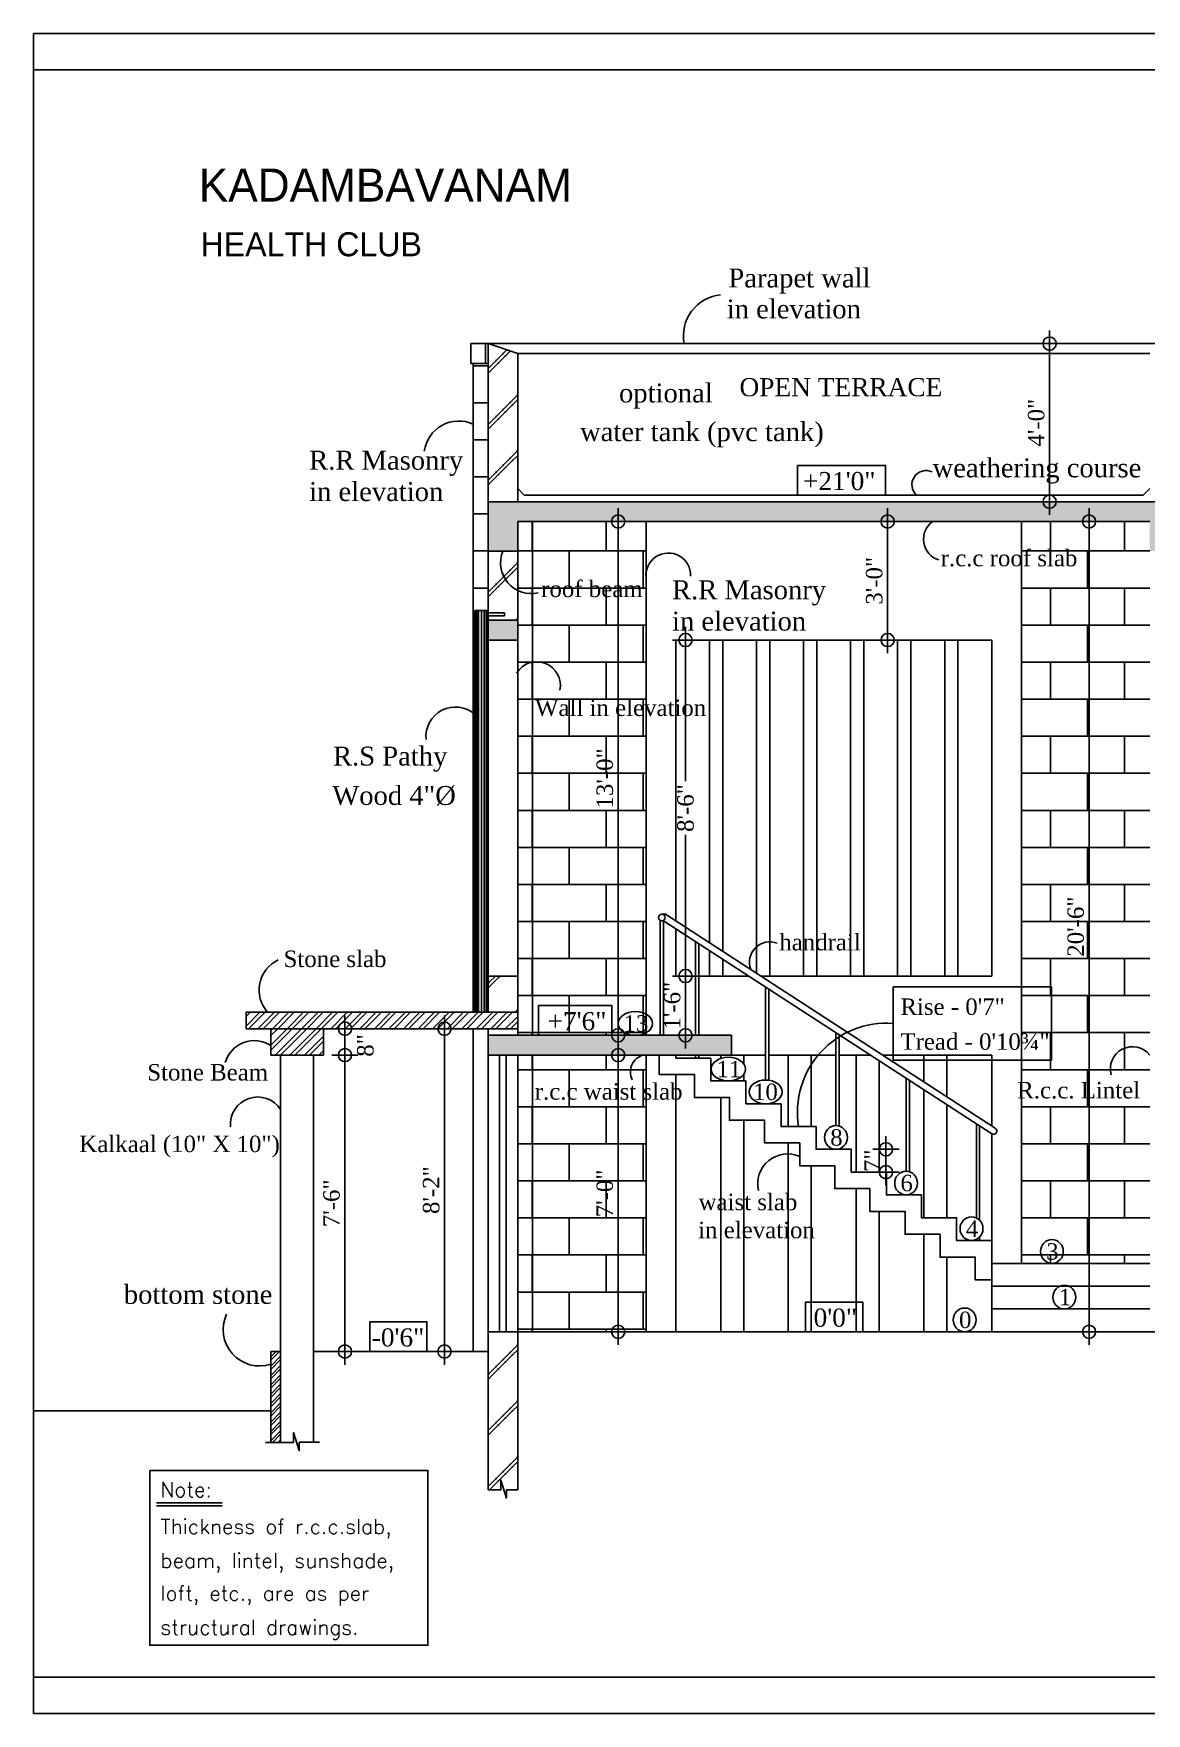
# Model space of a CAD drawing. Extents: x 7848 to 13228, y -2245 to 213.
# Drawn here: x 9074 to 9412, y -329 to 181 of the extents above; entities that cross this region are included whole.
import ezdxf
from ezdxf.enums import TextEntityAlignment as Align

# ---------------------------------------------------------------- set-up
doc = ezdxf.new("R2010")
doc.units = 0
doc.header["$LTSCALE"] = 20
doc.header["$MEASUREMENT"] = 0
doc.header["$PDMODE"] = 34
doc.header["$PDSIZE"] = 5
doc.layers.get('0').update_dxf_attribs({"linetype": 'CONTINUOUS'})
doc.layers.get('Defpoints').update_dxf_attribs({"linetype": 'CONTINUOUS'})
for name, color, linetype in [('border', 230, 'CONTINUOUS'), ('BORTEXT', 2, 'CONTINUOUS'), ('DETTEXT', 7, 'CONTINUOUS'), ('DIMLINE', 254, 'CONTINUOUS'), ('DOOR', 1, 'CONTINUOUS'), ('handrail', 1, 'CONTINUOUS'), ('HATCH', 252, 'CONTINUOUS'), ('kalkaal', 7, 'CONTINUOUS'), ('Stone', 8, 'CONTINUOUS'), ('text', 2, 'CONTINUOUS'), ('wall', 13, 'CONTINUOUS'), ('WOOD', 7, 'CONTINUOUS')]:
    doc.layers.add(name, color=color, linetype=linetype)
doc.layers.add('correct', color=230, linetype='CONTINUOUS', plot=False)
doc.styles.add('A', font='romans.shx')
doc.styles.add('style3', font='times_1.ttf')
doc.styles.add('style4', font='boos1_0.ttf')
doc.styles.add('style5', font='times_1.ttf')
doc.dimstyles.new('arch61', dxfattribs={"dimscale": 0, "dimtxt": 5, "dimasz": 2, "dimexe": 0.18, "dimexo": 0.0625, "dimgap": 1.5, "dimtad": 1, "dimzin": 3, "dimdsep": 46, "dimlunit": 4, "dimtxsty": 'style3', "dimblk": 'BLK', "dimcen": 0, "dimse1": 1, "dimse2": 1, "dimclrd": 256, "dimclrt": 3, "dimazin": 0, "dimtfac": 1, "dimtix": 1, "dimtmove": 2, "dimatfit": 3, "dimldrblk": 'NONE', "dimfxl": 0.18, "dimtolj": 1, "dimtzin": 0, "dimlwd": -1, "dimarcsym": 0})
pattern_1 = [(45, (-2711.297, 2172.252), (-8.485281, 8.485281), [3, 0]), (45, (-2712.004, 2172.959), (-8.485281, 8.485281), [3, 0])]
pattern_2 = [(45, (-3202.3682, 0), (-2.2097087, 2.2097087), []), (45, (-3202.3682, 1.5625), (-2.2097087, 2.2097087), [])]
pattern_3 = [(0, (-2711.297, 2172.252), (0, 11.25), []), (90, (-2711.297, 2172.252), (-22.5, 1e-15), [11.25, -11.25]), (90, (-2700.047, 2172.252), (-22.5, 1e-15), [-11.25, 11.25])]

# ---------------------------------------------------------------- blocks, each defined once
blk = doc.blocks.new('BLK')
for q in [(-2, 0), (0, 2), (0, -2), (2, 0)]:
    blk.add_line((0, 0), q)
blk.add_circle((0, 0), 1)
blk = doc.blocks.new('*D148')
at = {"layer": 'Defpoints', "color": 0}
for p in [(9251.12, 32.46), (9262.32, 32.46), (9262.32, -123.54)]:
    blk.add_point(p, dxfattribs=at)
at = {"layer": 'DIMLINE'}
blk.add_line((9251.12, -121.54), (9251.12, 30.46), dxfattribs=at)
at = {"layer": 'DIMLINE', "xscale": 2, "yscale": 2, "zscale": 2}
for p, rotation in [((9251.12, 32.46), 90), ((9251.12, -123.54), 270)]:
    blk.add_blockref('BLK', p, dxfattribs=dict(at, rotation=rotation))
at = {"layer": 'DIMLINE', "color": 3, "insert": (9247.08, -45.54), "char_height": 5, "attachment_point": 5, "rotation": 90, "style": 'style3'}
blk.add_mtext('\\A1;13\'-0"', dxfattribs=at)
blk = doc.blocks.new('_None')
blk = doc.blocks.new('*D149')
at = {"layer": 'Defpoints', "color": 0}
for p in [(9220.59, -129.54), (9233.9, -213.54), (9251.12, -213.54)]:
    blk.add_point(p, dxfattribs=at)
at = {"layer": 'DIMLINE'}
blk.add_line((9251.12, -131.54), (9251.12, -211.54), dxfattribs=at)
at = {"layer": 'DIMLINE', "xscale": 2, "yscale": 2, "zscale": 2}
for p, rotation in [((9251.12, -129.54), 90), ((9251.12, -213.54), 270)]:
    blk.add_blockref('BLK', p, dxfattribs=dict(at, rotation=rotation))
at = {"layer": 'DIMLINE', "color": 3, "insert": (9247.07, -171.54), "char_height": 5, "attachment_point": 5, "rotation": 90, "style": 'style3'}
blk.add_mtext('\\A1;7\'-0"', dxfattribs=at)
blk = doc.blocks.new('*D435')
at = {"layer": 'Defpoints', "color": 0}
for p in [(9402.89, 86.46), (9382.18, 38.46), (9402.89, 38.46)]:
    blk.add_point(p, dxfattribs=at)
at = {"layer": 'DIMLINE'}
blk.add_line((9382.18, 84.46), (9382.18, 40.46), dxfattribs=at)
at = {"layer": 'DIMLINE', "xscale": 2, "yscale": 2, "zscale": 2}
for p, rotation in [((9382.18, 86.46), 90), ((9382.18, 38.46), 270)]:
    blk.add_blockref('BLK', p, dxfattribs=dict(at, rotation=rotation))
at = {"layer": 'DIMLINE', "color": 3, "insert": (9378.14, 62.46), "char_height": 5, "attachment_point": 5, "rotation": 90, "style": 'style3'}
blk.add_mtext('\\A1;4\'-0"', dxfattribs=at)
blk = doc.blocks.new('*D436')
at = {"layer": 'Defpoints', "color": 0}
for p in [(9271.59, -105.54), (9271.58, -123.54), (9271.59, -123.54)]:
    blk.add_point(p, dxfattribs=at)
at = {"layer": 'DIMLINE'}
blk.add_line((9271.58, -107.54), (9271.58, -121.54), dxfattribs=at)
at = {"layer": 'DIMLINE', "xscale": 2, "yscale": 2, "zscale": 2}
for p, rotation in [((9271.58, -105.54), 90), ((9271.58, -123.54), 270)]:
    blk.add_blockref('BLK', p, dxfattribs=dict(at, rotation=rotation))
at = {"layer": 'DIMLINE', "color": 3, "insert": (9267.54, -114.54), "char_height": 5, "attachment_point": 5, "rotation": 90, "style": 'style3'}
blk.add_mtext('\\A1;1\'-6"', dxfattribs=at)
blk = doc.blocks.new('*D437')
at = {"layer": 'Defpoints', "color": 0}
for p in [(9268.59, -3.54), (9271.59, -3.54), (9268.59, -105.54)]:
    blk.add_point(p, dxfattribs=at)
at = {"layer": 'DIMLINE'}
for p, q in [((9271.59, -5.54), (9271.59, -46.41)), ((9271.59, -103.54), (9271.59, -62.66))]:
    blk.add_line(p, q, dxfattribs=at)
at = {"layer": 'DIMLINE', "xscale": 2, "yscale": 2, "zscale": 2}
for p, rotation in [((9271.59, -3.54), 90), ((9271.59, -105.54), 270)]:
    blk.add_blockref('BLK', p, dxfattribs=dict(at, rotation=rotation))
at = {"layer": 'DIMLINE', "color": 3, "insert": (9271.59, -54.54), "char_height": 5, "attachment_point": 5, "rotation": 90, "style": 'style3'}
blk.add_mtext('\\A1;8\'-6"', dxfattribs=at)
blk = doc.blocks.new('*D438')
at = {"layer": 'Defpoints', "color": 0}
for p in [(9332.97, 32.46), (9333.2, 32.46), (9333.2, -3.54)]:
    blk.add_point(p, dxfattribs=at)
at = {"layer": 'DIMLINE'}
blk.add_line((9332.97, -1.54), (9332.97, 30.46), dxfattribs=at)
at = {"layer": 'DIMLINE', "xscale": 2, "yscale": 2, "zscale": 2}
for p, rotation in [((9332.97, 32.46), 90), ((9332.97, -3.54), 270)]:
    blk.add_blockref('BLK', p, dxfattribs=dict(at, rotation=rotation))
at = {"layer": 'DIMLINE', "color": 3, "insert": (9328.93, 14.46), "char_height": 5, "attachment_point": 5, "rotation": 90, "style": 'style3'}
blk.add_mtext('\\A1;3\'-0"', dxfattribs=at)
blk = doc.blocks.new('*D444')
at = {"layer": 'Defpoints', "color": 0}
for p in [(9185.09, -121.54), (9198.38, -121.54), (9185.09, -219.54)]:
    blk.add_point(p, dxfattribs=at)
at = {"layer": 'DIMLINE'}
blk.add_line((9198.38, -217.54), (9198.38, -123.54), dxfattribs=at)
at = {"layer": 'DIMLINE', "xscale": 2, "yscale": 2, "zscale": 2}
for p, rotation in [((9198.38, -121.54), 90), ((9198.38, -219.54), 270)]:
    blk.add_blockref('BLK', p, dxfattribs=dict(at, rotation=rotation))
at = {"layer": 'DIMLINE', "color": 3, "insert": (9194.34, -170.54), "char_height": 5, "attachment_point": 5, "rotation": 90, "style": 'style3'}
blk.add_mtext('\\A1;8\'-2"', dxfattribs=at)
blk = doc.blocks.new('*D445')
at = {"layer": 'Defpoints', "color": 0}
for p in [(9161.59, -129.54), (9161.59, -219.54), (9168.12, -219.54)]:
    blk.add_point(p, dxfattribs=at)
at = {"layer": 'DIMLINE'}
blk.add_line((9168.12, -131.54), (9168.12, -217.54), dxfattribs=at)
at = {"layer": 'DIMLINE', "xscale": 2, "yscale": 2, "zscale": 2}
for p, rotation in [((9168.12, -129.54), 90), ((9168.12, -219.54), 270)]:
    blk.add_blockref('BLK', p, dxfattribs=dict(at, rotation=rotation))
at = {"layer": 'DIMLINE', "color": 3, "insert": (9164.07, -174.54), "char_height": 5, "attachment_point": 5, "rotation": 90, "style": 'style3'}
blk.add_mtext('\\A1;7\'-6"', dxfattribs=at)
blk = doc.blocks.new('*D446')
at = {"layer": 'Defpoints', "color": 0}
for p in [(9161.59, -121.54), (9168.12, -121.54), (9161.59, -129.54)]:
    blk.add_point(p, dxfattribs=at)
at = {"layer": 'DIMLINE'}
blk.add_line((9168.12, -127.54), (9168.12, -123.54), dxfattribs=at)
at = {"layer": 'DIMLINE', "xscale": 2, "yscale": 2, "zscale": 2}
for p, rotation in [((9168.12, -121.54), 90), ((9168.12, -129.54), 270)]:
    blk.add_blockref('BLK', p, dxfattribs=dict(at, rotation=rotation))
at = {"layer": 'DIMLINE', "color": 3, "insert": (9174.35, -126.63), "char_height": 5, "attachment_point": 5, "rotation": 90, "style": 'style3'}
blk.add_mtext('\\A1;8"', dxfattribs=at)
blk = doc.blocks.new('*D447')
at = {"layer": 'Defpoints', "color": 0}
for p in [(9394.17, 32.46), (9412.59, 32.46), (9412.59, -213.54)]:
    blk.add_point(p, dxfattribs=at)
at = {"layer": 'DIMLINE'}
blk.add_line((9394.17, -211.54), (9394.17, 30.46), dxfattribs=at)
at = {"layer": 'DIMLINE', "xscale": 2, "yscale": 2, "zscale": 2}
for p, rotation in [((9394.17, 32.46), 90), ((9394.17, -213.54), 270)]:
    blk.add_blockref('BLK', p, dxfattribs=dict(at, rotation=rotation))
at = {"layer": 'DIMLINE', "color": 3, "insert": (9390.13, -90.54), "char_height": 5, "attachment_point": 5, "rotation": 90, "style": 'style3'}
blk.add_mtext('\\A1;20\'-6"', dxfattribs=at)
blk = doc.blocks.new('*D453')
at = {"layer": 'Defpoints', "color": 0}
for p in [(9321.93, -158.15), (9321.93, -165.08), (9332.46, -165.08)]:
    blk.add_point(p, dxfattribs=at)
at = {"layer": 'DIMLINE'}
for p, q in [((9332.46, -156.15), (9332.46, -154.15)), ((9332.46, -158.15), (9332.46, -165.08)), ((9332.46, -167.08), (9332.46, -169.08))]:
    blk.add_line(p, q, dxfattribs=at)
at = {"layer": 'DIMLINE', "xscale": 2, "yscale": 2, "zscale": 2}
for p, rotation in [((9332.46, -158.15), 270), ((9332.46, -165.08), 90)]:
    blk.add_blockref('BLK', p, dxfattribs=dict(at, rotation=rotation))
at = {"layer": 'DIMLINE', "color": 3, "insert": (9328.41, -161.62), "char_height": 5, "attachment_point": 5, "rotation": 90, "style": 'style3'}
blk.add_mtext('\\A1;7"', dxfattribs=at)

msp = doc.modelspace()

# ---------------------------------------------------------------- hatches: boundary and pattern name
at = {"layer": 'HATCH'}
h = msp.add_hatch(dxfattribs=at)
h.set_pattern_fill('BRICK HATCH', color=8, angle=45, style=0)
h.set_pattern_definition(pattern_1)
h.paths.add_polyline_path([(9220.593, 83.508), (9211.593, 86.462), (9211.593, 38.462), (9220.593, 38.462)])
for points in [[(9412.593, 32.462), (9412.593, 23.462), (9421.593, 23.462), (9421.593, 38.462), (9211.593, 38.462), (9211.593, 23.462), (9220.593, 23.462), (9220.593, 32.462)], [(9220.593, -3.538), (9220.593, 2.462), (9211.593, 2.462), (9211.593, -3.538)], [(9285.541, -129.538), (9285.541, -123.538), (9220.593, -123.538), (9211.593, -123.538), (9211.593, -129.538), (9220.593, -129.538)]]:
    msp.add_hatch(color=8, dxfattribs=at).paths.add_polyline_path(points)
h = msp.add_hatch(dxfattribs=at)
h.set_pattern_fill('BRICK HATCH', color=8, angle=45, style=0)
h.set_pattern_definition(pattern_1)
h.paths.add_polyline_path([(9220.593, 23.462), (9211.593, 23.462), (9211.593, 2.462), (9220.593, 2.462)])
h = msp.add_hatch(dxfattribs=at)
h.set_pattern_fill('BRICK HATCH', color=8, angle=45, style=0)
h.set_pattern_definition(pattern_1)
h.paths.add_polyline_path([(9211.593, -116.538), (9220.593, -116.538), (9220.593, -105.538), (9211.593, -105.538)])
h = msp.add_hatch(dxfattribs=at)
h.set_pattern_fill('BRICK HATCH', color=8, angle=45, style=0)
h.set_pattern_definition(pattern_1)
h.paths.add_polyline_path([(9220.593, -213.538), (9211.593, -213.538), (9211.593, -261.558), (9215.484, -261.558), (9215.484, -258.571), (9216.44, -261.538), (9220.593, -261.538)])
h = msp.add_hatch(dxfattribs=at)
h.set_pattern_fill('STEEL', color=256, scale=16, style=0)
h.set_pattern_definition([(45, (0, 0), (-1.41421356, 1.41421356), []), (45, (0, 1), (-1.41421356, 1.41421356), [])])
h.paths.add_polyline_path([(9145.593, -247.119), (9148.593, -247.119), (9148.593, -219.538), (9145.593, -219.538)])
at = {"layer": 'Stone', "lineweight": -2}
h = msp.add_hatch(dxfattribs=at)
h.set_pattern_fill('BRICK', color=8, scale=45, style=0)
h.set_pattern_definition(pattern_3)
h.paths.add_polyline_path([(9211.593, 86.462), (9207.093, 86.462), (9207.093, -116.538), (9207.593, -116.538), (9207.593, 5.462), (9211.593, 5.462)])
h = msp.add_hatch(dxfattribs=at)
h.set_pattern_fill('BRICK', color=8, scale=45, style=0)
h.set_pattern_definition(pattern_3)
h.paths.add_polyline_path([(9259.593, 32.462), (9220.593, 32.462), (9220.593, -3.538), (9220.593, -105.538), (9220.593, -123.538), (9259.593, -123.538)])
h = msp.add_hatch(dxfattribs=at)
h.set_pattern_fill('BRICK', color=8, scale=45, style=0)
h.set_pattern_definition(pattern_3)
h.paths.add_polyline_path([(9412.593, 32.462), (9373.593, 32.462), (9373.593, -192.769), (9412.593, -192.769), (9412.593, -129.538), (9412.593, -87.538)])
at = {"layer": 'Stone', "ltscale": 5}
h = msp.add_hatch(dxfattribs=at)
h.set_pattern_fill('STEEL', color=256, scale=25, style=0)
h.set_pattern_definition(pattern_2)
h.paths.add_polyline_path([(9220.593, -121.538), (9220.593, -116.538), (9138.093, -116.538), (9138.093, -121.538)])
h = msp.add_hatch(dxfattribs=at)
h.set_pattern_fill('STEEL', color=256, scale=25, style=0)
h.set_pattern_definition(pattern_2)
h.paths.add_polyline_path([(9161.593, -129.538), (9161.593, -121.538), (9145.593, -121.538), (9145.593, -129.538)])
at = {"layer": 'Stone', "lineweight": -2}
h = msp.add_hatch(dxfattribs=at)
h.set_pattern_fill('BRICK', color=8, scale=45, style=0)
h.set_pattern_definition(pattern_3)
h.paths.add_polyline_path([(9259.593, -129.538), (9220.593, -129.538), (9220.593, -213.538), (9259.593, -213.538)])

# ---------------------------------------------------------------- linework, layer by layer
for p, q in [((9206.343, 80.462), (9206.343, 86.462)), ((9206.343, 86.462), (9210.843, 86.462)), ((9211.593, 86.462), (9421.593, 86.462)), ((9206.343, 80.462), (9210.843, 80.462)), ((9207.093, -116.538), (9207.093, 80.462)), ((9225.123, -123.538), (9225.123, 32.462)), ((9220.593, -105.538), (9220.593, -3.538)), ((9268.593, -3.538), (9364.593, -3.538)), ((9268.593, -88.736), (9268.593, -3.538)), ((9364.593, -105.538), (9364.593, -3.538)), ((9268.593, -105.538), (9268.593, -91.12)), ((9268.593, -105.538), (9274.593, -105.538)), ((9290.808, -105.538), (9275.593, -105.538)), ((9364.593, -105.538), (9294.482, -105.538)), ((9207.093, -219.538), (9207.093, -121.538)), ((9225.093, -213.538), (9225.093, -129.538)), ((9268.593, -129.538), (9274.593, -129.538)), ((9268.593, -130.461), (9268.593, -129.538)), ((9275.593, -129.538), (9295.926, -129.538)), ((9296.926, -129.538), (9317.259, -129.538)), ((9318.259, -129.538), (9327.786, -129.538)), ((9331.46, -129.538), (9364.593, -129.538)), ((9364.593, -129.538), (9364.593, -151.043)), ((9268.593, -135.461), (9268.593, -213.538)), ((9364.593, -153.428), (9364.593, -185.846)), ((9364.593, -192.769), (9412.593, -192.769)), ((9364.593, -192.769), (9364.593, -213.538)), ((9364.593, -199.692), (9412.593, -199.692)), ((9364.593, -206.615), (9412.593, -206.615))]:
    msp.add_line(p, q)
at = {"color": 8}
msp.add_line((9220.593, 83.508), (9412.593, 83.508), dxfattribs=at)
at = {"color": 31}
for p, q in [((9216.593, 4.767), (9211.593, 4.767)), ((9216.593, 3.767), (9211.593, 3.767)), ((9216.593, 4.767), (9216.593, 3.767))]:
    msp.add_line(p, q, dxfattribs=at)
for points in [[(9364.593, -197.769), (9359.593, -197.769), (9359.593, -190.846), (9348.927, -190.846), (9348.927, -183.923), (9338.26, -183.923), (9338.26, -177), (9327.593, -177), (9327.593, -170.077), (9316.927, -170.077), (9316.927, -163.154), (9306.26, -163.154), (9306.26, -156.23), (9295.593, -156.23), (9295.593, -149.307), (9284.927, -149.307), (9284.927, -142.384), (9274.26, -142.384), (9274.26, -135.461), (9263.593, -135.461), (9263.593, -129.538)], [(9364.593, -192.769), (9364.593, -185.846), (9353.927, -185.846), (9353.927, -178.923), (9343.26, -178.923), (9343.26, -172), (9332.593, -172), (9332.593, -165.077), (9321.927, -165.077), (9321.927, -158.154), (9311.26, -158.154), (9311.26, -151.23), (9300.593, -151.23), (9300.593, -144.307), (9289.927, -144.307), (9289.927, -137.384), (9279.26, -137.384), (9279.26, -130.461), (9268.593, -130.461)], [(9144.004, -247.119), (9152.492, -247.119), (9152.492, -244.132), (9154.255, -249.603), (9154.255, -247.099), (9160.376, -247.099)], [(9211.585, -261.558), (9215.484, -261.558), (9215.484, -258.571), (9217.247, -264.042), (9217.247, -261.538), (9220.593, -261.538)]]:
    msp.add_lwpolyline(points)
at = {"layer": 'border'}
for p, q in [((9073.538, 169.596), (9913.538, 169.596)), ((9073.538, -318.422), (9913.538, -318.422))]:
    msp.add_line(p, q, dxfattribs=at)
at = {"layer": 'correct', "color": 3}
msp.add_lwpolyline([(9073.538, 180.587), (9073.538, -329.413), (9913.538, -329.413), (9913.538, 180.587)], close=True, dxfattribs=at)
at = {"layer": 'DETTEXT'}
msp.add_lwpolyline([(9334.612, -108.791), (9382.741, -108.791), (9382.741, -131.047), (9334.612, -131.047)], close=True, dxfattribs=at)
for centre, radius, start, end in [((9283.563, 88.747), 12.628, 96.20497, 190.42403), ((9202.703, 52.412), 10.556, 65.42232, 172.46494), ((9344.643, 43.628), 4.291, 64.21321, 227.54523), ((9350.52, 27.085), 6.627, 125.77385, 252.19314), ((9224.784, 19.936), 9.379, 157.91971, 282.68709), ((9266.344, 16.102), 6.784, 358.18688, 185.63532), ((9226.391, -17.311), 7.192, 348.69462, 148.6233), ((9201.718, -32.853), 8.992, 49.20162, 185.42579), ((9297.189, -101.344), 6.175, 68.76916, 200.94709), ((9152.207, -109.797), 10.137, 115.29347, 221.68531), ((9332.634, -146.902), 27.055, 85.80691, 189.20636), ((9140.545, -134.204), 9.072, 56.1871, 164.91683), ((9407.332, -133.704), 6.711, 38.37139, 196.17039), ((9260.085, -134.638), 5.253, 103.86296, 207.28751), ((9141.609, -150.576), 8.313, 32.83986, 185.09108), ((9302.556, -168.622), 9.065, 65.88174, 192.75198), ((9142.164, -212.882), 11.039, 154.83909, 288.09728)]:
    msp.add_arc(centre, radius, start, end, dxfattribs=at)
for centre, major_axis, ratio in [((9256.367, -119.938), (5.218, 0), 0.6899162), ((9284.593, -133.784), (5.218, 0), 0.6899162), ((9295.926, -140.708), (5.034, 0), 0.7151099)]:
    msp.add_ellipse(centre, major_axis=major_axis, ratio=ratio, start_param=-3.141592653589793, end_param=3.141592653589793, dxfattribs=at)
at = {"layer": 'DETTEXT', "extrusion": (0, 0, -1)}
for centre in [(9317.259, -154.554), (9338.593, -168.4), (9358.457, -182.246), (9382.872, -189.169), (9386.671, -203.015), (9356.393, -209.938)]:
    msp.add_ellipse(centre, major_axis=(0, -3.6), ratio=0.9655473, start_param=-1.5707963, end_param=4.712389, dxfattribs=at)
at = {"layer": 'DOOR'}
for p, q in [((9211.593, -213.538), (9211.593, -129.538)), ((9215.093, -213.538), (9215.093, -129.538)), ((9217.093, -213.538), (9217.093, -129.538)), ((9220.593, -213.538), (9220.593, -129.538))]:
    msp.add_line(p, q, dxfattribs=at)
at = {"layer": 'handrail', "color": 2}
for p, q in [((9263.926, -123.538), (9263.926, -88.611)), ((9264.926, -123.538), (9264.926, -88.74)), ((9274.593, -123.538), (9274.593, -95.014)), ((9275.593, -123.538), (9275.593, -95.663)), ((9295.926, -137.108), (9295.926, -108.86)), ((9296.926, -137.179), (9296.926, -109.509)), ((9317.259, -150.954), (9317.259, -122.706)), ((9318.259, -151.106), (9318.259, -123.355)), ((9274.593, -130.461), (9274.593, -129.538)), ((9275.593, -130.461), (9275.593, -129.538)), ((9338.593, -164.8), (9338.593, -136.552)), ((9339.593, -164.952), (9339.593, -137.201)), ((9296.926, -144.307), (9296.926, -144.236)), ((9359.926, -178.983), (9359.926, -150.398)), ((9360.926, -179.712), (9360.926, -151.047)), ((9318.259, -158.154), (9318.259, -158.001)), ((9339.593, -172), (9339.593, -171.848)), ((9359.926, -185.846), (9359.926, -185.509)), ((9360.926, -185.846), (9360.926, -184.78))]:
    msp.add_line(p, q, dxfattribs=at)
at = {"layer": 'handrail'}
for p, q in [((9265.518, -86.74), (9264.418, -86.74)), ((9264.926, -88.74), (9264.418, -88.74)), ((9364.593, -153.428), (9264.926, -88.74)), ((9365.682, -151.75), (9265.518, -86.74))]:
    msp.add_line(p, q, dxfattribs=at)
msp.add_circle((9264.418, -87.74), 1, dxfattribs=at)
msp.add_arc((9365.138, -152.589), 1, 237.01488, 57.01488, dxfattribs=at)
at = {"layer": 'kalkaal'}
for p, q in [((9148.593, -247.119), (9148.593, -129.538)), ((9158.593, -247.099), (9158.593, -129.538)), ((9282.327, -130.542), (9282.327, -129.538)), ((9289.327, -132.27), (9289.327, -129.538)), ((9302.793, -151.23), (9302.793, -129.538)), ((9309.793, -151.23), (9309.793, -129.538)), ((9323.393, -165.077), (9323.393, -129.538)), ((9330.393, -165.077), (9330.393, -131.23)), ((9343.993, -137.673), (9343.993, -129.538)), ((9350.993, -142.216), (9350.993, -129.538)), ((9282.327, -137.384), (9282.327, -137.027)), ((9289.327, -137.384), (9289.327, -135.299)), ((9282.327, -213.538), (9282.327, -142.384)), ((9343.993, -178.923), (9343.993, -140.057)), ((9350.993, -178.923), (9350.993, -144.601)), ((9289.327, -213.538), (9289.327, -149.307)), ((9302.793, -213.538), (9302.793, -156.23)), ((9309.793, -213.538), (9309.793, -163.154)), ((9323.393, -213.538), (9323.393, -170.077)), ((9330.393, -213.538), (9330.393, -177)), ((9343.993, -213.538), (9343.993, -183.923)), ((9350.993, -213.538), (9350.993, -190.846))]:
    msp.add_line(p, q, dxfattribs=at)
at = {"layer": 'Stone', "color": 8, "lineweight": -2}
for p, q in [((9207.093, 86.462), (9211.593, 86.462)), ((9259.593, -123.538), (9259.593, 32.462)), ((9373.593, -192.769), (9373.593, 32.462)), ((9259.593, -213.538), (9259.593, -129.538))]:
    msp.add_line(p, q, dxfattribs=at)
at = {"layer": 'text', "color": 0}
for p, q in [((9110.929, -265.484), (9130.851, -265.484)), ((9110.929, -266.398), (9130.851, -266.398))]:
    msp.add_line(p, q, dxfattribs=at)
at = {"layer": 'text'}
for points in [[(9305.554, 49.487), (9332.333, 49.487), (9332.333, 40.462), (9305.554, 40.462)], [(9226.889, -114.513), (9249.214, -114.513), (9249.214, -123.538), (9226.889, -123.538)], [(9308.072, -204.513), (9325.423, -204.513), (9325.423, -213.538), (9308.072, -213.538)], [(9175.676, -210.513), (9193.027, -210.513), (9193.027, -219.538), (9175.676, -219.538)]]:
    msp.add_lwpolyline(points, close=True, dxfattribs=at)
at = {"layer": 'text', "color": 0}
msp.add_lwpolyline([(9108.837, -255.636), (9193.349, -255.636), (9193.349, -308.703), (9108.837, -308.703)], close=True, dxfattribs=at)
at = {"layer": 'wall'}
for p, q in [((9210.843, 80.462), (9210.843, 86.462)), ((9210.843, 86.462), (9211.593, 86.462)), ((9220.593, 83.508), (9211.593, 86.462)), ((9211.593, -3.538), (9211.593, 86.462)), ((9220.593, 38.462), (9220.593, 83.508)), ((9210.843, 80.462), (9211.593, 80.462)), ((9211.593, 38.462), (9421.593, 38.462)), ((9220.593, 32.462), (9412.593, 32.462)), ((9220.593, -3.538), (9220.593, 32.462)), ((9211.593, 23.462), (9220.593, 23.462)), ((9211.593, 2.462), (9220.593, 2.462)), ((9211.593, -3.538), (9220.593, -3.538)), ((9211.593, -116.538), (9211.593, -105.538)), ((9220.593, -105.538), (9211.593, -105.538)), ((9220.593, -123.538), (9220.593, -105.538)), ((9138.093, -121.538), (9138.093, -116.538)), ((9220.593, -116.538), (9138.093, -116.538)), ((9220.593, -121.538), (9138.093, -121.538)), ((9145.593, -129.538), (9145.593, -121.538)), ((9161.593, -121.538), (9145.593, -121.538)), ((9161.593, -129.538), (9161.593, -121.538)), ((9211.593, -129.538), (9211.593, -121.538)), ((9211.593, -123.538), (9220.593, -123.538)), ((9285.541, -123.538), (9220.593, -123.538)), ((9285.541, -123.538), (9285.541, -129.538)), ((9161.593, -129.538), (9145.593, -129.538)), ((9211.593, -129.538), (9220.593, -129.538)), ((9285.541, -129.538), (9220.593, -129.538)), ((9211.593, -261.538), (9211.593, -213.538)), ((9211.593, -213.538), (9816.093, -213.538)), ((9220.593, -261.538), (9220.593, -213.538)), ((9145.593, -247.119), (9145.593, -219.538)), ((9145.593, -219.538), (9148.593, -219.538)), ((9158.593, -219.538), (9211.593, -219.538)), ((9145.593, -237.538), (9073.538, -237.538))]:
    msp.add_line(p, q, dxfattribs=at)
at = {"layer": 'wall', "color": 2}
for p, q in [((9222.593, 40.462), (9220.593, 42.462)), ((9410.593, 40.462), (9412.593, 42.462)), ((9222.593, 40.462), (9410.593, 40.462))]:
    msp.add_line(p, q, dxfattribs=at)
at = {"layer": 'WOOD', "color": 2}
for p, q in [((9207.593, 5.462), (9211.593, 5.462)), ((9207.593, 5.462), (9207.593, -116.538)), ((9211.593, 5.462), (9211.593, -116.538))]:
    msp.add_line(p, q, dxfattribs=at)
at = {"layer": 'WOOD', "color": 8}
for p, q in [((9207.833, 5.462), (9207.833, -116.538)), ((9208.18, 5.462), (9208.18, -116.538)), ((9208.735, 5.462), (9208.735, -116.538)), ((9209.593, 5.462), (9209.593, -116.538)), ((9210.451, 5.462), (9210.451, -116.538)), ((9211.007, 5.462), (9211.007, -116.538)), ((9211.354, 5.462), (9211.354, -116.538))]:
    msp.add_line(p, q, dxfattribs=at)
at = {"layer": 'WOOD'}
for p, q in [((9278.879, -95.411), (9278.879, -3.538)), ((9282.879, -98.008), (9282.879, -3.538)), ((9293.165, -104.683), (9293.165, -3.538)), ((9297.165, -105.538), (9297.165, -3.538)), ((9307.45, -105.538), (9307.45, -3.538)), ((9311.45, -105.538), (9311.45, -3.538)), ((9321.736, -105.538), (9321.736, -3.538)), ((9325.736, -105.538), (9325.736, -3.538)), ((9336.022, -105.538), (9336.022, -3.538)), ((9340.022, -105.538), (9340.022, -3.538)), ((9350.308, -105.538), (9350.308, -3.538)), ((9354.308, -105.538), (9354.308, -3.538)), ((9278.879, -105.538), (9278.879, -97.796)), ((9282.879, -105.538), (9282.879, -100.392))]:
    msp.add_line(p, q, dxfattribs=at)

# ---------------------------------------------------------------- texts
at = {"layer": 'BORTEXT', "style": 'style4'}
msp.add_text('KADAMBAVANAM', height=10.03469, dxfattribs=at).set_placement((9123.718, 129.589))
at = {"layer": 'BORTEXT', "color": 7, "style": 'style4'}
msp.add_text('HEALTH CLUB', height=7.29796, dxfattribs=at).set_placement((9124.259, 112.984))
at = {"layer": 'DETTEXT', "style": 'style5'}
for s, height, p in [('Parapet wall ', 5.75, (9307.266, 105.626)), ('in elevation', 5.75, (9304.48, 97.122)), ('weathering course', 5.75, (9378.341, 47.973)), ('roof beam', 5, (9243.143, 12.162)), ('r.c.c waist slab', 5, (9248.23, -140.49)), ('waist slab', 5, (9290.546, -174.022)), ('in elevation', 5, (9293.161, -182.542))]:
    msp.add_text(s, height=height, dxfattribs=at).set_placement(p, align=Align.MIDDLE)
for s, height, p in [('optional', 5.75, (9265.615, 68.61)), ('water tank (pvc tank)', 5.75, (9276.561, 56.847)), ('R.S Pathy ', 5.75, (9182.947, -41.644)), ('Wood 4"%%C', 5.75, (9183.048, -53.597)), ('R.c.c. Lintel', 5, (9391.007, -142.692))]:
    msp.add_text(s, height=height, dxfattribs=at).set_placement(p, align=Align.CENTER)
for s, height, p in [('R.R Masonry ', 5.75, (9157.244, 48.184)), ('in elevation', 5.75, (9157.244, 38.672)), ('r.c.c roof slab', 5, (9349.096, 18.864)), ('R.R Masonry ', 5.75, (9267.477, 8.847)), ('in elevation', 5.75, (9267.477, -0.665)), ('Wall in elevation', 5, (9225.865, -26.588)), ('handrail', 5, (9300.054, -97.746)), ('Stone slab ', 5, (9149.483, -102.82)), ('Rise - 0\'7"', 5, (9336.852, -117.348)), ('Tread - 0\'10¾"', 5, (9336.852, -127.942)), ('Stone Beam', 5, (9108.073, -137.266)), ('Kalkaal (10" X 10")', 5, (9087.443, -159.012)), ('bottom stone', 5.75, (9100.967, -205.076))]:
    msp.add_text(s, height=height, dxfattribs=at).set_placement(p)
at = {"layer": 'DETTEXT', "color": 7, "style": 'style5'}
for s, height, p in [('13', 4.9903, (9252.748, -122.431)), ('11', 4.9903, (9280.975, -136.277)), ('10', 4.9903, (9292.075, -143.2)), ('8', 4.99, (9315.533, -157.046)), ('6', 4.99, (9336.866, -170.892)), ('4', 4.99, (9356.731, -184.738)), ('3', 4.99, (9381.145, -191.661)), ('1', 4.99, (9384.945, -205.508)), ('0', 4.99, (9354.666, -212.431))]:
    msp.add_text(s, height=height, dxfattribs=at).set_placement(p)
at = {"layer": 'text'}
for s, height, style, p in [('OPEN TERRACE', 5.5, 'style5', (9287.972, 70.493)), ('+21\'0"', 5.5, 'style5', (9307.25, 41.989)), ('+7\'6"', 5.5, 'style5', (9229.676, -122.011)), ('0\'0"', 5.5, 'style5', (9310.486, -212.011)), ('-0\'6"', 5.5, 'style5', (9176.262, -218.011)), ('Note:', 4.5, 'A', (9112.071, -263.74)), ('Thickness of r.c.c.slab, ', 4.5, 'A', (9112.071, -274.911)), ('beam, lintel, sunshade, ', 4.5, 'A', (9112.071, -285.254)), ('loft, etc., are as per ', 4.5, 'A', (9112.071, -295.183)), ('structural drawings.', 4.5, 'A', (9112.071, -305.526))]:
    msp.add_text(s, height=height, dxfattribs=dict(at, style=style)).set_placement(p)

# ---------------------------------------------------------------- dimensions: what is measured, and where the dimension line sits
at = {"layer": 'DIMLINE'}
for base, p1, p2, override, picture, middle in [((9382.181, 38.462), (9402.894, 86.462), (9402.894, 38.462), {"dimscale": 1}, '*D435', (9378.137, 62.462)), ((9251.123, 32.462), (9262.318, -123.538), (9262.318, 32.462), {"dimscale": 1, "dimfxl": 0.25}, '*D148', (9247.08, -45.538)), ((9332.972, 32.462), (9333.197, -3.538), (9333.197, 32.462), {"dimscale": 1}, '*D438', (9328.929, 14.462)), ((9394.171, 32.462), (9412.593, -213.538), (9412.593, 32.462), {"dimscale": 1}, '*D447', (9390.128, -90.538)), ((9271.582, -123.538), (9271.593, -105.538), (9271.593, -123.538), {"dimscale": 1}, '*D436', (9267.538, -114.538)), ((9198.384, -121.538), (9185.093, -219.538), (9185.093, -121.538), {"dimscale": 1}, '*D444', (9194.341, -170.538)), ((9168.119, -219.538), (9161.593, -129.538), (9161.593, -219.538), {"dimscale": 1}, '*D445', (9164.069, -174.538)), ((9251.123, -213.538), (9220.593, -129.538), (9233.901, -213.538), {"dimscale": 1, "dimfxl": 0.25}, '*D149', (9247.072, -171.538)), ((9332.463, -165.077), (9321.927, -158.154), (9321.927, -165.077), {"dimscale": 1}, '*D453', (9328.413, -161.615))]:
    dim = msp.add_linear_dim(base=base, p1=p1, p2=p2, angle=90, dimstyle='arch61', override=override, dxfattribs=at)
    dim.commit()
    dim.dimension.update_dxf_attribs({"geometry": picture, "text_midpoint": middle})
for base, p1, p2, picture, middle in [((9271.593, -3.538), (9268.593, -105.538), (9268.593, -3.538), '*D437', (9271.593, -54.538)), ((9168.119, -121.538), (9161.593, -129.538), (9161.593, -121.538), '*D446', (9174.345, -126.634))]:
    dim = msp.add_linear_dim(base=base, p1=p1, p2=p2, angle=90, dimstyle='arch61', override={"dimscale": 1}, dxfattribs=at)
    dim.commit()
    dim.dimension.update_dxf_attribs({"geometry": picture, "text_midpoint": middle, "dimtype": 160})

doc.saveas('drawing.dxf')
